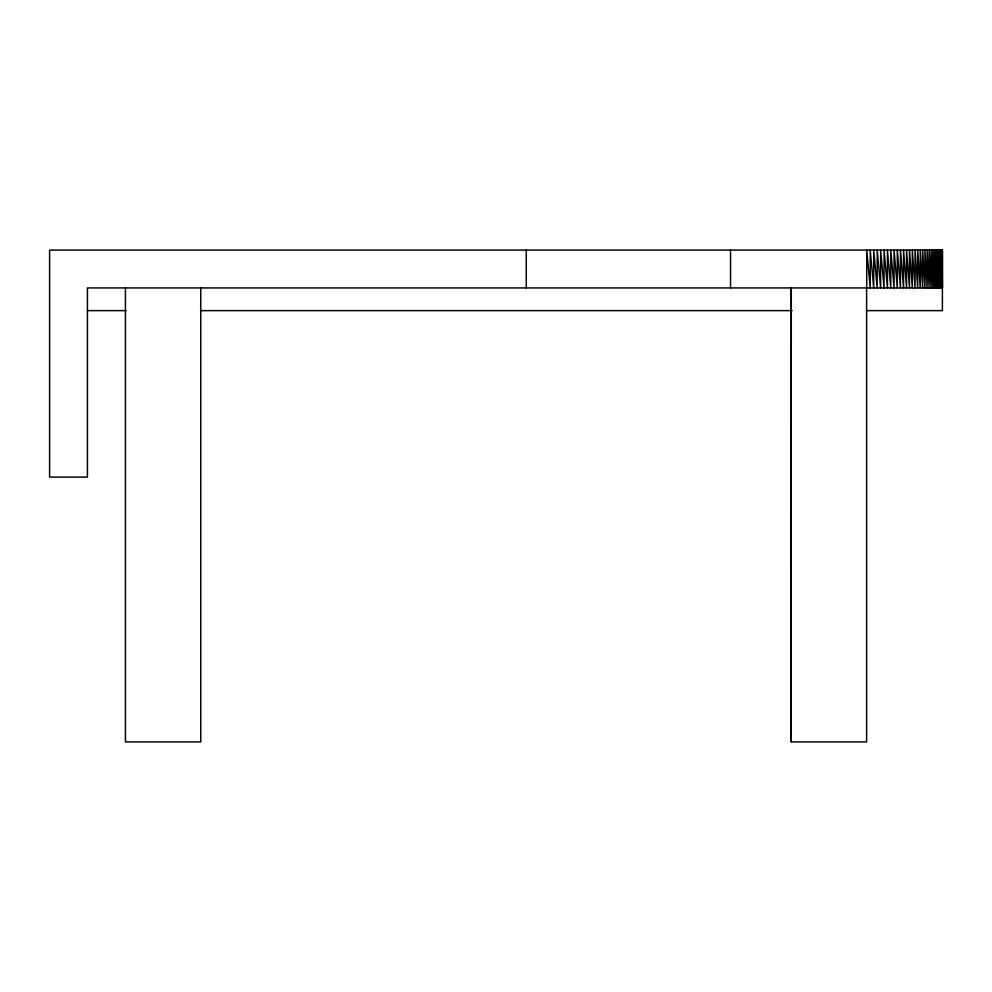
<?xml version="1.0" encoding="UTF-8"?>
<svg xmlns="http://www.w3.org/2000/svg" width="992" height="992" viewBox="0 0 992 992"><rect width="100%" height="100%" fill="white"/><g stroke="black" fill="none" stroke-linecap="round" stroke-linejoin="round"><path stroke-width="1.49" d="M87.432 310.632L126.158 310.632M200.496 310.632L792.162 310.632M866.512 310.632L942.4 310.632L942.4 250.096L49.6 250.096L49.6 477.09L87.432 477.09L87.432 287.928L942.4 287.928L942.313 250.096L942.313 287.928L942.078 250.096L941.668 287.928L941.11 250.096L941.11 287.928L940.391 250.096L940.391 287.928L939.511 250.096L939.511 287.928L938.482 250.096L938.482 287.928L937.291 250.096L937.291 287.928L935.952 250.096L935.952 287.928L934.464 250.096L934.464 287.928L932.84 250.096L932.84 287.928L931.066 250.096L931.066 287.928L929.157 250.096L929.157 287.928L927.123 250.096L927.123 287.928L924.953 250.096L924.953 287.928L922.659 250.096L922.659 287.928L920.241 250.096L920.241 287.928L917.712 250.096L917.712 287.928L915.07 250.096L915.07 287.928L912.33 250.096L912.33 287.928L909.503 250.096L909.503 287.928L906.564 250.096L906.564 287.928L903.551 250.096L903.551 287.928L900.463 250.096L900.463 287.928L897.301 250.096L897.301 287.928L894.065 250.096L894.065 287.928L890.779 250.096L890.779 287.928L887.443 250.096L887.443 287.928L884.058 250.096L884.058 287.928L880.636 250.096L880.636 287.928L877.188 250.096L877.188 287.928L873.716 250.096L873.716 287.928L870.232 250.096L870.232 287.928L866.735 250.096L866.735 287.928M791.269 741.904L791.269 287.928L791.207 741.904L866.611 741.904L866.611 287.928M730.546 250.096L730.546 287.928M526.268 250.096L526.268 287.928M200.756 287.928L200.756 741.904L125.426 741.904L125.426 287.928"/></g></svg>
